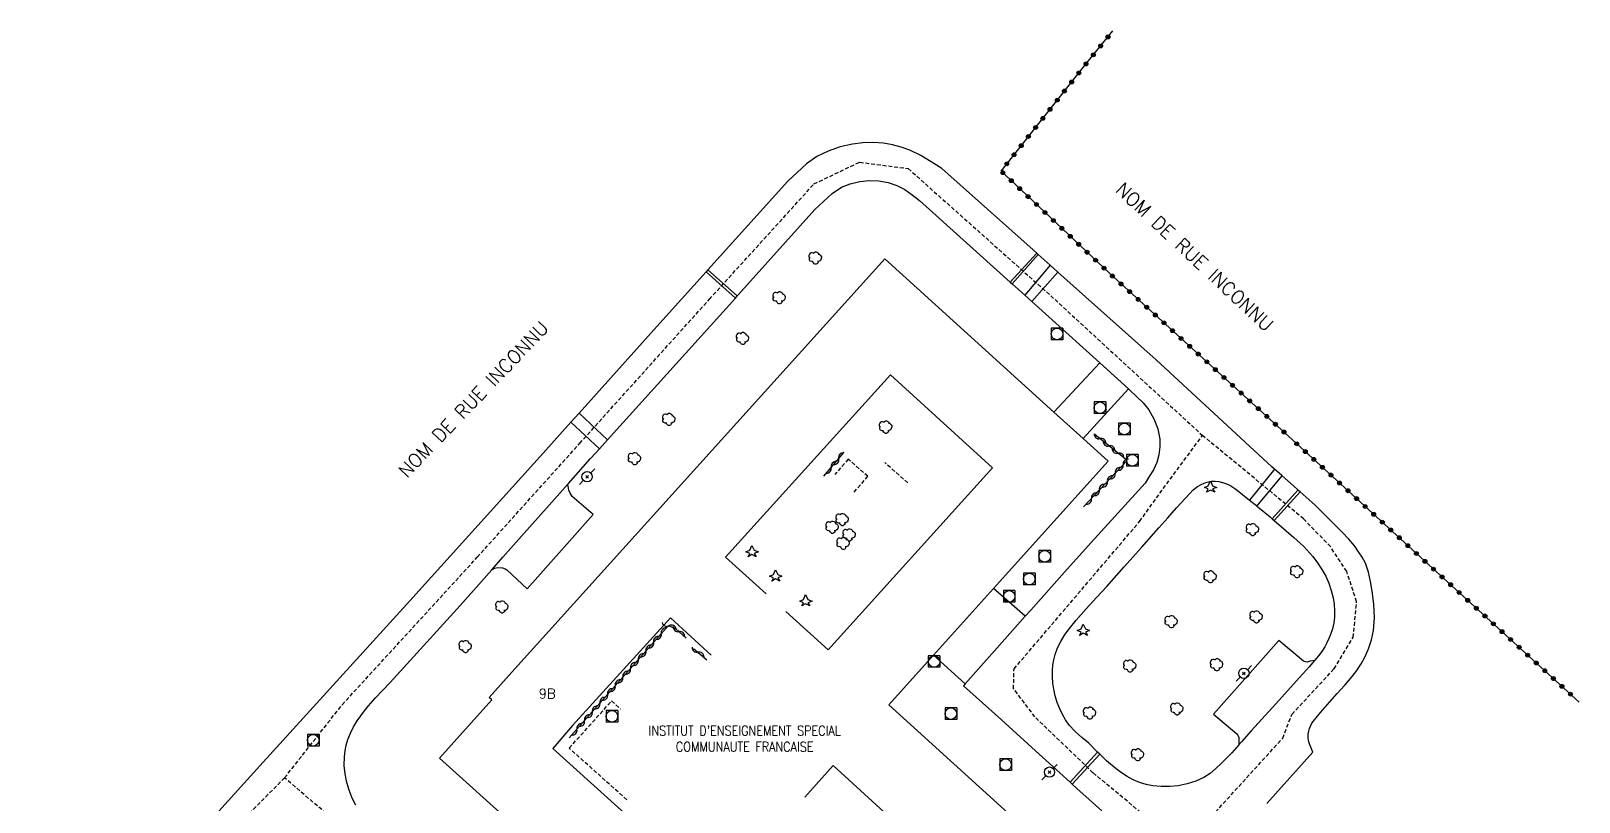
# Model space of a CAD drawing. Header units: millimetres. Extents: x 81000 to 81848, y 145999 to 147000.
# Drawn here: x 81647.4 to 81847.7, y 146801.2 to 146901 of the extents above; entities that cross this region are included whole.
import ezdxf
from ezdxf.enums import TextEntityAlignment as Align

# ---------------------------------------------------------------- set-up
doc = ezdxf.new("R2010")
doc.units = ezdxf.units.MM
doc.linetypes.add('DASHED', pattern=[0.75, 0.5, -0.25])
doc.layers.get('0').update_dxf_attribs({"linetype": 'CONTINUOUS'})
for name, color, linetype in [('W0001', 6, 'DASHED'), ('W0004', 5, 'CONTINUOUS'), ('W0006', 2, 'CONTINUOUS'), ('W0008', 7, 'CONTINUOUS'), ('W0016', 2, 'CONTINUOUS'), ('W0017', 7, 'CONTINUOUS'), ('W0101', 7, 'CONTINUOUS'), ('W0112', 1, 'DASHED'), ('W0300', 7, 'CONTINUOUS'), ('W0303', 7, 'CONTINUOUS'), ('W0310', 3, 'CONTINUOUS'), ('W0323', 7, 'CONTINUOUS'), ('W0420', 7, 'CONTINUOUS'), ('W0473', 7, 'CONTINUOUS'), ('W0984', 7, 'CONTINUOUS'), ('W0989', 7, 'CONTINUOUS'), ('W0991', 7, 'CONTINUOUS')]:
    doc.layers.add(name, color=color, linetype=linetype)
doc.styles.get("Standard").update_dxf_attribs({"font": 'romans.shx', "width": 0.85})

# ---------------------------------------------------------------- blocks, each defined once
blk = doc.blocks.new('T420')
for p, q in [((0.75, 0.75), (-0.75, 0.75)), ((-0.75, 0.75), (-0.75, -0.75)), ((0.75, 0.75), (0.75, -0.75)), ((0.75, -0.75), (-0.75, -0.75))]:
    blk.add_line(p, q)
blk.add_ellipse((0, 0), major_axis=(-0.53, 0.53), ratio=1, start_param=3.926991, end_param=10.210176)
blk = doc.blocks.new('T300')
for p, q in [((-0.8, 0.51), (-0.86, 0.34)), ((-0.86, 0.34), (-0.86, 0.17)), ((-0.86, 0.17), (-0.74, 0.06)), ((-0.69, 0.63), (-0.8, 0.51)), ((-0.8, -0.06), (-0.74, 0.06)), ((-0.74, 0.06), (-0.69, 0.11)), ((-0.57, 0.69), (-0.69, 0.63)), ((-0.46, 0.69), (-0.57, 0.69)), ((-0.29, 0.63), (-0.46, 0.69)), ((-0.29, 0.63), (-0.17, 0.74)), ((-0.23, 0.57), (-0.29, 0.63)), ((-0.17, 0.74), (-0.06, 0.8)), ((-0.06, 0.8), (0.06, 0.8)), ((0.06, 0.8), (0.23, 0.74)), ((0.23, 0.74), (0.34, 0.63)), ((0.34, 0.63), (0.4, 0.51)), ((0.46, 0.46), (0.34, 0.46)), ((0.4, 0.51), (0.4, 0.46)), ((0.57, 0.4), (0.46, 0.46)), ((0.57, 0.4), (0.69, 0.29)), ((0.69, 0.29), (0.74, 0.17)), ((0.74, 0.06), (0.69, -0.17)), ((0.74, 0.17), (0.74, 0.06)), ((-0.8, -0.17), (-0.8, -0.06)), ((-0.8, -0.23), (-0.8, -0.17)), ((-0.74, -0.34), (-0.8, -0.23)), ((-0.69, -0.4), (-0.74, -0.34)), ((-0.51, -0.46), (-0.69, -0.4)), ((-0.4, -0.46), (-0.51, -0.46)), ((-0.4, -0.46), (-0.34, -0.46)), ((-0.34, -0.46), (-0.34, -0.4)), ((-0.34, -0.51), (-0.34, -0.46)), ((-0.29, -0.63), (-0.34, -0.51)), ((-0.17, -0.74), (-0.29, -0.63)), ((-0.06, -0.8), (-0.17, -0.74)), ((0.06, -0.8), (-0.06, -0.8)), ((0.17, -0.74), (0.06, -0.8)), ((0.23, -0.69), (0.17, -0.74)), ((0.29, -0.46), (0.23, -0.46)), ((0.29, -0.63), (0.23, -0.69)), ((0.46, -0.4), (0.29, -0.46)), ((0.34, -0.51), (0.29, -0.63)), ((0.34, -0.51), (0.34, -0.46)), ((0.57, -0.34), (0.46, -0.4)), ((0.63, -0.29), (0.57, -0.34)), ((0.69, -0.17), (0.63, -0.29))]:
    blk.add_line(p, q)
blk = doc.blocks.new('T303')
for p, q in [((-0.77, 0), (-0.28, 0.21)), ((-0.28, -0.21), (-0.77, 0)), ((-0.28, 0.21), (0, 0.83)), ((0, 0.83), (0.28, 0.21)), ((0.28, 0.21), (0.83, 0)), ((0.83, 0), (0.28, -0.21)), ((-0.49, -0.63), (-0.28, -0.21)), ((0, -0.35), (-0.49, -0.63)), ((0.56, -0.63), (0, -0.35)), ((0.28, -0.21), (0.56, -0.63))]:
    blk.add_line(p, q)
blk = doc.blocks.new('T473')
for p, q in [((-0.166667, 0.166667), (0.166667, -0.166667)), ((-0.166667, -0.166667), (0.166667, 0.166667)), ((0.500001, 0.500001), (1.000002, 1.000002)), ((-1.000002, -1.000002), (-0.500001, -0.500001))]:
    blk.add_line(p, q)
blk.add_ellipse((0, 0), major_axis=(0.471405, 0.471405), ratio=1, start_param=5.4977871438, end_param=11.780972451)
blk = doc.blocks.new('t310o')
at = {"color": 0, "linetype": 'Continuous'}
for centre, start, end in [((-0.5, 0.38), 216.8699, 323.1304), ((0.5, -0.37), 36.8699, 143.1303)]:
    blk.add_arc(centre, 0.625, start, end, dxfattribs=at)
blk = doc.blocks.new('t323o')
at = {"color": 0, "linetype": 'Continuous'}
for radius in [0.25, 0.15]:
    blk.add_circle((0, 0), radius, dxfattribs=at)

msp = doc.modelspace()

# ---------------------------------------------------------------- linework, layer by layer
at = {"layer": 'W0001'}
for points in [[(81680.23, 146804.34), (81687.68, 146813.81), (81705.16, 146832.9), (81718.41, 146847.63), (81735.18, 146866.27), (81748.72, 146881.2), (81754.62, 146884.01), (81760.9, 146883.19), (81779.35, 146866.73), (81798.98, 146848.65)], [(81796.62, 146795.47), (81791.57, 146799.39), (81784.8, 146805.01), (81777.29, 146812.23), (81774.54, 146815.88), (81774.6, 146818.44), (81790.85, 146837.52), (81793.46, 146841.18), (81798.98, 146848.65)], [(81796.62, 146795.47), (81809.36, 146809.48), (81810.55, 146812.56), (81816.02, 146818.47), (81818.49, 146822.53), (81818.92, 146827.12), (81817.64, 146831.05), (81815.53, 146834.26), (81812.07, 146837.85), (81798.98, 146848.65)], [(81680.23, 146804.34), (81672.66, 146796.72), (81664.71, 146788.61), (81652.66, 146775.28), (81648.28, 146769.4), (81647.41, 146764.93), (81648.46, 146760.29), (81650.48, 146757.52), (81657.5, 146751.01), (81660.38, 146748.38), (81676.41, 146734.29), (81692.64, 146719.77), (81710.35, 146703.22), (81716.29, 146700.07), (81721.87, 146702.13), (81730.24, 146711.69), (81732.59, 146714.77)], [(81742.7, 146747.89), (81741.44, 146750.24), (81738.8, 146753.18), (81735.26, 146756.29), (81725.83, 146764.1), (81713.07, 146775.55), (81695.3, 146791.45), (81680.23, 146804.34)]]:
    msp.add_lwpolyline(points, dxfattribs=at)
at = {"layer": 'W0004'}
for points in [[(81777.54, 146872.23), (81774.12, 146868.48)], [(81774.35, 146868.27), (81777.74, 146872.05)], [(81734.78, 146869.84), (81738.57, 146866.43)], [(81738.8, 146866.7), (81734.99, 146870.08)], [(81811.33, 146841.59), (81807.99, 146837.88)], [(81808.27, 146837.63), (81811.6, 146841.35)], [(81785.41, 146807.67), (81781.85, 146803.78)], [(81782.13, 146803.53), (81785.69, 146807.4)]]:
    msp.add_lwpolyline(points, dxfattribs=at)
at = {"layer": 'W0006'}
for points in [[(81707.04, 146831.27), (81707.43, 146831.48), (81707.82, 146831.55), (81708.41, 146831.52), (81708.77, 146831.37), (81708.98, 146831.25), (81711.59, 146828.81), (81720.17, 146838.4), (81717.45, 146840.76), (81717.17, 146841.18), (81716.99, 146841.56), (81716.86, 146842.33)], [(81813.49, 146819.51), (81812.93, 146819.42), (81812.53, 146819.33), (81812.29, 146819.35), (81812.06, 146819.44), (81808.88, 146822.11), (81800.4, 146812.57), (81803.42, 146810.05), (81803.56, 146809.86), (81803.68, 146809.55), (81803.7, 146808.62)]]:
    msp.add_lwpolyline(points, dxfattribs=at)
at = {"layer": 'W0008'}
for points in [[(81765.27, 146883.19), (81763.9, 146884.04), (81762.54, 146884.88), (81761.12, 146885.58), (81760.01, 146885.96), (81758.86, 146886.27), (81757.71, 146886.47), (81756.38, 146886.56), (81755.03, 146886.51), (81753.71, 146886.35), (81752.12, 146885.99), (81750.56, 146885.45), (81749.1, 146884.74), (81747.77, 146883.79), (81746.55, 146882.67), (81745.33, 146881.55)], [(81745.33, 146881.55), (81734.99, 146870.08), (81734.78, 146869.84), (81728.39, 146862.75), (81718.35, 146851.54), (81717.28, 146850.35), (81713.7, 146846.35)], [(81748.83, 146877.88), (81749.94, 146878.91), (81751.05, 146879.94), (81752.27, 146880.76), (81753.42, 146881.2), (81754.65, 146881.5), (81755.88, 146881.62), (81757.09, 146881.58), (81758.3, 146881.37), (81759.44, 146881.01), (81760.46, 146880.46), (81761.42, 146879.77), (81762.38, 146879.07)], [(81807.95, 146844.6), (81792.98, 146858.45), (81780.27, 146869.79), (81779.26, 146870.7), (81777.74, 146872.05), (81777.54, 146872.23), (81777.06, 146872.65), (81765.27, 146883.19)], [(81719.82, 146845.66), (81720.97, 146846.93), (81722.02, 146848.1), (81738.57, 146866.43), (81738.8, 146866.7), (81738.97, 146866.88), (81748.83, 146877.88)], [(81762.38, 146879.07), (81774.12, 146868.48), (81774.35, 146868.27), (81775.98, 146866.8), (81776.89, 146865.98), (81785.7, 146858.04), (81789.41, 146854.69), (81789.6, 146854.52)], [(81789.6, 146854.52), (81790.45, 146853.7), (81791.29, 146852.87), (81792.02, 146851.97), (81792.7, 146850.79), (81793.21, 146849.5), (81793.48, 146848.18), (81793.48, 146847.16), (81793.34, 146846.13), (81793.07, 146845.14), (81792.64, 146844.22), (81792.1, 146843.35), (81791.55, 146842.47)], [(81713.7, 146846.35), (81696.42, 146827.25), (81677.03, 146805.9), (81659.03, 146786.02), (81658.69, 146785.65), (81656.24, 146782.94)], [(81689.45, 146800.79), (81688.96, 146801.73), (81688.57, 146802.73), (81688.27, 146803.75), (81688.06, 146804.84), (81687.95, 146805.95), (81687.97, 146807.06), (81688.05, 146807.82), (81688.2, 146808.57), (81688.41, 146809.3), (81688.74, 146810.14), (81689.16, 146810.94), (81689.62, 146811.72), (81690.08, 146812.38), (81690.58, 146813.02), (81691.1, 146813.65), (81691.99, 146814.69), (81692.93, 146815.7), (81693.87, 146816.7), (81696.89, 146820.01), (81699.91, 146823.32), (81702.93, 146826.64), (81705.71, 146829.76), (81707.04, 146831.27), (81708.47, 146832.89), (81711.24, 146836.02), (81714.1, 146839.23), (81716.86, 146842.33), (81716.96, 146842.45), (81719.82, 146845.66)], [(81813.27, 146807.66), (81813.18, 146807.88), (81813.09, 146808.1), (81812.99, 146808.33), (81812.88, 146808.6), (81812.78, 146808.87), (81812.7, 146809.15), (81812.65, 146809.56), (81812.67, 146809.98), (81812.73, 146810.4), (81812.82, 146810.71), (81812.94, 146811.02), (81813.09, 146811.32), (81813.27, 146811.59), (81813.48, 146811.86), (81813.68, 146812.12), (81814.25, 146812.81), (81814.84, 146813.49), (81815.44, 146814.16), (81816.42, 146815.24), (81817.41, 146816.32), (81818.33, 146817.45), (81818.93, 146818.25), (81819.5, 146819.08), (81819.99, 146819.94), (81820.48, 146821.05), (81820.86, 146822.22), (81821.12, 146823.41), (81821.25, 146825.09), (81821.15, 146826.8), (81820.93, 146828.49), (81820.74, 146829.73), (81820.47, 146830.96), (81820.06, 146832.13), (81819.66, 146832.88), (81819.18, 146833.61), (81818.68, 146834.31), (81817.9, 146835.24), (81817.07, 146836.13), (81816.21, 146837.01), (81813.54, 146839.61), (81811.6, 146841.35), (81811.33, 146841.59), (81811.3, 146841.61), (81810.75, 146842.11), (81809.27, 146843.42), (81809.24, 146843.45), (81808.31, 146844.28), (81807.95, 146844.6)], [(81791.55, 146842.47), (81788.07, 146838.63), (81784.59, 146834.79), (81781.12, 146830.95), (81776.76, 146826.06), (81776.05, 146825.27), (81772.42, 146821.16), (81768.28, 146816.49), (81768.07, 146816.26), (81772.96, 146811.84), (81777.86, 146807.42), (81781.85, 146803.78), (81782.13, 146803.53), (81782.73, 146802.98), (81784.34, 146801.52), (81785.95, 146800.07)], [(81807.29, 146801.04), (81810.28, 146804.35), (81813.27, 146807.66)]]:
    msp.add_lwpolyline(points, dxfattribs=at)
msp.add_lwpolyline([(81793.65, 146803.21), (81792.57, 146803.31), (81791.7, 146803.49), (81790.84, 146803.76), (81790.02, 146804.1), (81789.25, 146804.51), (81788.51, 146805), (81787.8, 146805.52), (81786.57, 146806.55), (81785.69, 146807.4), (81785.41, 146807.67), (81784.26, 146808.81), (81783.38, 146809.57), (81782.5, 146810.33), (81781.73, 146811.18), (81781.28, 146811.84), (81780.88, 146812.54), (81780.53, 146813.26), (81780.2, 146814.09), (81779.93, 146814.94), (81779.74, 146815.81), (81779.62, 146816.61), (81779.56, 146817.43), (81779.57, 146818.23), (81779.64, 146818.93), (81779.76, 146819.62), (81779.93, 146820.29), (81780.24, 146821.16), (81780.65, 146821.99), (81781.11, 146822.79), (81781.59, 146823.47), (81782.12, 146824.11), (81782.66, 146824.75), (81783.95, 146826.23), (81785.28, 146827.67), (81786.61, 146829.11), (81788.86, 146831.63), (81791.09, 146834.16), (81793.34, 146836.68), (81794.48, 146837.98), (81795.62, 146839.28), (81796.8, 146840.54), (81797.29, 146841.08), (81797.79, 146841.61), (81798.35, 146842.05), (81798.91, 146842.36), (81799.53, 146842.6), (81800.15, 146842.73), (81800.62, 146842.74), (81801.1, 146842.68), (81801.56, 146842.58), (81801.94, 146842.45), (81802.3, 146842.29), (81802.66, 146842.11), (81803.18, 146841.77), (81803.67, 146841.38), (81804.15, 146840.99), (81805.07, 146840.27), (81805.96, 146839.57), (81806.03, 146839.51), (81806.13, 146839.43), (81807.74, 146838.1), (81807.99, 146837.88), (81808.27, 146837.63), (81808.31, 146837.6), (81809.47, 146836.59), (81810.79, 146835.44), (81812.08, 146834.26), (81813.24, 146832.98), (81813.86, 146832.17), (81814.44, 146831.32), (81814.93, 146830.43), (81815.32, 146829.52), (81815.64, 146828.58), (81815.88, 146827.62), (81816.01, 146826.8), (81816.07, 146825.97), (81816.06, 146825.15), (81815.96, 146824.39), (81815.79, 146823.64), (81815.56, 146822.9), (81815.34, 146822.36), (81815.08, 146821.82), (81814.8, 146821.3), (81814.41, 146820.7), (81813.98, 146820.12), (81813.53, 146819.56), (81813.49, 146819.51), (81812.79, 146818.7), (81812.02, 146817.86), (81811.47, 146817.28), (81810.79, 146816.52), (81808.03, 146813.46), (81805.27, 146810.41), (81804.02, 146808.99), (81803.7, 146808.62), (81802.77, 146807.57), (81801.45, 146806.24), (81800.72, 146805.57), (81799.97, 146804.92), (81799.16, 146804.38), (81798.11, 146803.9), (81796.98, 146803.56), (81795.83, 146803.33), (81794.75, 146803.22)], close=True, dxfattribs=at)
at = {"layer": 'W0016'}
for points in [[(81779.26, 146870.7), (81775.98, 146866.8)], [(81776.89, 146865.98), (81780.27, 146869.79)], [(81718.35, 146851.54), (81722.02, 146848.1)], [(81720.97, 146846.93), (81717.28, 146850.35)], [(81808.31, 146844.28), (81805.07, 146840.27)], [(81806.03, 146839.51), (81809.27, 146843.42)]]:
    msp.add_lwpolyline(points, dxfattribs=at)
at = {"layer": 'W0017'}
for points in [[(81779.77, 146851.67), (81785.7, 146858.04)], [(81789.41, 146854.69), (81783.53, 146848.26)], [(81776.05, 146825.27), (81771.96, 146828.84)], [(81764.18, 146820.2), (81768.28, 146816.49)]]:
    msp.add_lwpolyline(points, dxfattribs=at)
at = {"layer": 'W0101'}
msp.add_lwpolyline([(81753.5, 146758.99), (81747.93, 146763.99), (81700.28, 146806.87), (81707.02, 146814.45), (81706.68, 146814.73), (81709.64, 146818.02), (81757.9, 146871.52), (81779.77, 146851.67), (81783.53, 146848.26), (81786.79, 146845.31), (81771.96, 146828.84), (81764.18, 146820.2), (81758.42, 146813.8), (81778.48, 146795.55), (81782.86, 146791.57), (81781.86, 146790.46), (81766.17, 146773.05), (81763.16, 146769.71)], close=True, dxfattribs=at)
for points in [[(81750.57, 146820.91), (81771.83, 146844.44), (81758.61, 146856.51), (81737.28, 146832.91), (81742.55, 146828.15)], [(81745.07, 146825.88), (81750.57, 146820.91)], [(81735.41, 146820.23), (81730.15, 146825.03), (81717.47, 146811.1), (81714.93, 146808.15), (81728.2, 146796.13)], [(81751.21, 146805.96), (81747.53, 146801.86)], [(81752.8, 146774.01), (81767.87, 146790.69), (81751.21, 146805.96)]]:
    msp.add_lwpolyline(points, dxfattribs=at)
at = {"layer": 'W0112'}
for points in [[(81753.91, 146841.31), (81755.69, 146843.36), (81753.16, 146845.58), (81751.42, 146843.6)], [(81760.87, 146842.52), (81757.87, 146845.14)], [(81724.5, 146801.51), (81717.05, 146808.18), (81722.54, 146814.3), (81723.7, 146813.23)]]:
    msp.add_lwpolyline(points, dxfattribs=at)
at = {"layer": 'W0310'}
for points in [[(81789.22, 146845.4), (81785.07, 146848.78)], [(81749.99, 146843.37), (81752.64, 146846.49)], [(81789.22, 146845.4), (81783.59, 146839.4)], [(81717.06, 146809.51), (81729.89, 146824.06), (81730.84, 146823.64), (81732.16, 146822.42)], [(81733.15, 146821.06), (81734.87, 146819.63)]]:
    msp.add_lwpolyline(points, dxfattribs=at)
at = {"layer": 'W0323'}
for points in [[(81810.63, 146848.08), (81786.99, 146869.59), (81774.73, 146881.16), (81772.93, 146882.86), (81784.02, 146896.88), (81787.39, 146900.99)], [(81847.7, 146814.15), (81828.21, 146831.95), (81810.63, 146848.08)]]:
    msp.add_lwpolyline(points, dxfattribs=at)

# ---------------------------------------------------------------- block references
at = {"layer": 'W0300'}
for p in [(81748.93, 146871.6), (81744.25, 146866.47), (81739.52, 146861.2), (81729.97, 146850.72), (81758.03, 146849.72), (81725.53, 146845.64), (81751.1, 146836.77), (81752.4, 146837.77), (81752.52, 146834.68), (81753.3, 146835.78), (81805.48, 146836.47), (81811.21, 146831.01), (81800.02, 146830.36), (81708.38, 146826.46), (81805.97, 146825.17), (81794.97, 146824.55), (81703.64, 146821.33), (81789.61, 146818.82), (81800.85, 146818.98), (81784.42, 146812.72), (81795.71, 146813.26), (81790.62, 146807.33)]:
    msp.add_blockref('T300', p, dxfattribs=at)
at = {"layer": 'W0303'}
for p in [(81800.01, 146841.93), (81740.69, 146833.58), (81743.74, 146830.44), (81747.64, 146827.22), (81783.55, 146823.4)]:
    msp.add_blockref('T303', p, dxfattribs=at)
at = {"layer": 'W0310'}
for p, rotation in [((81785.73, 146848.24), 140.9154890825951), ((81786.9, 146847.29), 140.9154890825951), ((81750.96, 146844.52), 49.55184955649667), ((81751.93, 146845.66), 49.55184955649667), ((81788.06, 146846.35), 140.9154890825951), ((81788.72, 146844.87), 226.8215828905942), ((81786.67, 146842.68), 226.8215828905942), ((81787.7, 146843.78), 226.8215828905942), ((81785.64, 146841.59), 226.8215828905942), ((81784.62, 146840.49), 226.8215828905942), ((81728.96, 146823.01), 48.61515317735432), ((81729.98, 146824.02), 336.1659391243083), ((81731.25, 146823.26), 317.3032417846035), ((81726.98, 146820.76), 48.61515317735432), ((81727.97, 146821.89), 48.61515317735432), ((81733.72, 146820.59), 320.2861302926586), ((81724.99, 146818.51), 48.61515317735432), ((81725.99, 146819.64), 48.61515317735432), ((81724, 146817.39), 48.61515317735432), ((81722.02, 146815.13), 48.61515317735432), ((81723.01, 146816.26), 48.61515317735432), ((81720.04, 146812.88), 48.61515317735432), ((81721.03, 146814.01), 48.61515317735432), ((81718.05, 146810.63), 48.61515317735432), ((81719.04, 146811.76), 48.61515317735432)]:
    msp.add_blockref('t310o', p, dxfattribs=dict(at, rotation=rotation))
at = {"layer": 'W0323'}
for p, rotation in [((81786.76, 146900.22), 50.76100839430703), ((81784.86, 146897.9), 50.76100839430703), ((81785.81, 146899.06), 50.76100839430703), ((81782.98, 146895.56), 51.62748909205842), ((81783.91, 146896.73), 51.62748909205842), ((81781.12, 146893.21), 51.62748909205842), ((81782.05, 146894.38), 51.62748909205842), ((81780.19, 146892.03), 51.62748909205842), ((81778.33, 146889.68), 51.62748909205842), ((81779.26, 146890.85), 51.62748909205842), ((81776.46, 146887.33), 51.62748909205842), ((81777.39, 146888.5), 51.62748909205842), ((81775.53, 146886.15), 51.62748909205842), ((81773.67, 146883.8), 51.62748909205842), ((81774.6, 146884.97), 51.62748909205842), ((81773.15, 146882.65), 136.6486966211332), ((81774.24, 146881.62), 136.6486966211332), ((81775.33, 146880.59), 136.6563476043682), ((81776.42, 146879.56), 136.6563476043682), ((81777.51, 146878.53), 136.6563476043682), ((81778.6, 146877.5), 136.6563476043682), ((81779.69, 146876.47), 136.6563476043682), ((81780.78, 146875.45), 136.6563476043682), ((81781.87, 146874.42), 136.6563476043682), ((81782.96, 146873.39), 136.6563476043682), ((81784.05, 146872.36), 136.6563476043682), ((81785.15, 146871.33), 136.6563476043682), ((81786.24, 146870.3), 136.6563476043682), ((81787.33, 146869.27), 137.7095513555186), ((81788.44, 146868.26), 137.7095513555186), ((81789.55, 146867.26), 137.7095513555186), ((81790.66, 146866.25), 137.7095513555186), ((81791.77, 146865.24), 137.7095513555186), ((81792.88, 146864.23), 137.7095513555186), ((81793.99, 146863.22), 137.7095513555186), ((81795.1, 146862.21), 137.7095513555186), ((81796.21, 146861.2), 137.7095513555186), ((81797.32, 146860.19), 137.7095513555186), ((81798.43, 146859.18), 137.7095513555186), ((81799.54, 146858.17), 137.7095513555186), ((81800.65, 146857.16), 137.7095513555186), ((81801.76, 146856.15), 137.7095513555186), ((81802.87, 146855.14), 137.7095513555186), ((81803.98, 146854.13), 137.7095513555186), ((81805.09, 146853.12), 137.7095513555186), ((81806.2, 146852.12), 137.7095513555186), ((81807.31, 146851.11), 137.7095513555186), ((81808.42, 146850.1), 137.7095513555186), ((81809.53, 146849.09), 137.7095513555186), ((81811.18, 146847.57), 137.4654991557165), ((81812.29, 146846.56), 137.4654991557165), ((81813.39, 146845.55), 137.4654991557165), ((81814.5, 146844.53), 137.4654991557165), ((81815.6, 146843.52), 137.4654991557165), ((81816.71, 146842.5), 137.4654991557165), ((81817.82, 146841.49), 137.4654991557165), ((81818.92, 146840.48), 137.4654991557165), ((81820.03, 146839.46), 137.4654991557165), ((81821.13, 146838.45), 137.4654991557165), ((81822.24, 146837.43), 137.4654991557165), ((81823.34, 146836.42), 137.4654991557165), ((81824.45, 146835.41), 137.4654991557165), ((81825.55, 146834.39), 137.4654991557165), ((81826.66, 146833.38), 137.4654991557165), ((81827.76, 146832.36), 137.4654991557165), ((81828.87, 146831.35), 137.5938822988207), ((81829.98, 146830.34), 137.5938822988207), ((81831.09, 146829.33), 137.5938822988207), ((81832.19, 146828.32), 137.5938822988207), ((81833.3, 146827.31), 137.5938822988207), ((81834.41, 146826.29), 137.5938822988207), ((81835.52, 146825.28), 137.5938822988207), ((81836.62, 146824.27), 137.5938822988207), ((81837.73, 146823.26), 137.5938822988207), ((81838.84, 146822.25), 137.5938822988207), ((81839.95, 146821.24), 137.5938822988207), ((81841.05, 146820.22), 137.5938822988207), ((81842.16, 146819.21), 137.5938822988207), ((81843.27, 146818.2), 137.5938822988207), ((81844.38, 146817.19), 137.5938822988207), ((81845.48, 146816.18), 137.5938822988207), ((81846.59, 146815.17), 137.5938822988207)]:
    msp.add_blockref('t323o', p, dxfattribs=dict(at, rotation=rotation))
at = {"layer": 'W0420'}
for p in [(81780.16, 146861.78), (81785.72, 146852.23), (81788.88, 146849.49), (81789.91, 146845.43), (81778.57, 146833.01), (81776.57, 146830.07), (81773.97, 146827.83), (81764.26, 146819.4), (81766.43, 146812.65), (81722.58, 146812.31), (81683.93, 146809.21), (81773.51, 146806.05)]:
    msp.add_blockref('T420', p, dxfattribs=at)
at = {"layer": 'W0473'}
for p in [(81719.36, 146843.31), (81804.34, 146817.87), (81779.19, 146805.08)]:
    msp.add_blockref('T473', p, dxfattribs=at)

# ---------------------------------------------------------------- texts
at = {"layer": 'W0984', "insert": (81739.75, 146809.41), "char_height": 1.25, "attachment_point": 5}
msp.add_mtext("INSTITUT D'ENSEIGNEMENT SPECIAL\\PCOMMUNAUTE FRANCAISE", dxfattribs=at)
at = {"layer": 'W0989'}
for rotation, p in [(316.8626, (81797.97, 146871.76)), (46.3244, (81704.66, 146853.33))]:
    msp.add_text('NOM DE RUE INCONNU', height=1.75, rotation=rotation, dxfattribs=at).set_placement(p, align=Align.MIDDLE_CENTER)
at = {"layer": 'W0991'}
msp.add_text('9B', height=1.25, dxfattribs=at).set_placement((81714.2, 146815.25), align=Align.MIDDLE_CENTER)

doc.saveas('drawing.dxf')
